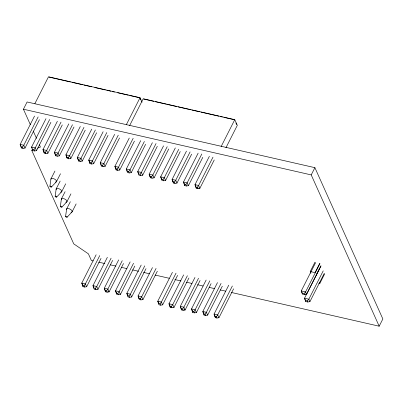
<?xml version="1.0" encoding="UTF-8"?>
<svg xmlns="http://www.w3.org/2000/svg" width="403" height="403" viewBox="0 0 403 403"><rect width="100%" height="100%" fill="white"/><g stroke="black" fill="none" stroke-linecap="round" stroke-linejoin="round"><path stroke-width="0.6" d="M74.021 126.95L59.352 155.875L57.357 156.198L55.669 155.81L55.679 155.034M108.069 135.343L93.677 163.709L91.688 164.031L89.995 163.648L90.01 162.872M168.756 148.919L154.087 177.844L152.092 178.166L150.405 177.778L150.415 177.003M202.805 157.311L188.413 185.677L186.423 186.005L184.73 185.617L184.745 184.841M211.086 283.636L196.412 312.562L194.422 312.884L192.74 312.501L192.755 311.726M39.423 119.676L25.031 148.042L23.052 148.364L21.384 147.987L21.409 147.211M96.639 132.733L82.247 161.099L80.268 161.427L78.6 161.044L78.62 160.273M134.441 141.085L119.767 170.011L117.787 170.333L116.119 169.955L116.145 169.179M191.657 154.148L176.982 183.068L175.003 183.395L173.335 183.012L173.355 182.242M214.26 159.931L199.868 188.292L197.888 188.619L196.221 188.241L196.246 187.466M101.027 258.358L86.64 286.724L84.665 287.052L82.998 286.674L83.028 285.903M233.619 288.785L218.945 317.705L216.97 318.032L215.308 317.65L215.333 316.879M123.509 263.491L109.117 291.858L107.153 292.185L105.51 291.812L105.551 291.042M200.074 280.503L185.118 309.983L183.153 310.31L181.511 309.937L181.552 309.166M222.31 286.201L207.641 315.126L205.676 315.453L204.034 315.081L204.074 314.31M49.927 186.221L50.959 178.841L54.954 171.008M55.151 196.276L56.183 188.891L60.173 181.058M60.369 206.326L61.402 198.946L65.11 191.672M65.593 216.376L66.621 208.996L70.334 201.722M314.955 262.207L310.234 271.557L310.758 273.017M319.755 263.29L315.035 272.64L310.234 271.557L310.93 273.098M316.194 275.214L320.914 265.864M318.687 283.601L319.861 283.385L324.581 274.035M30.376 124.683L23.429 109.213L27.102 101.979L314.899 167.673L382.85 318.964L379.178 326.203L231.292 292.442M34.865 103.662L48.496 76.797L140.037 97.697L142.073 102.226M34.542 116.044L20.15 144.41L21.384 147.987M38.164 116.875L23.772 145.236L22.472 147.075L23.052 148.364M45.982 118.658L31.595 147.024L32.839 150.601L34.527 150.984L36.522 150.662L50.909 122.295M93.219 260.922L91.38 260.504L88.378 253.825L73.729 243.85L31.787 150.47L32.351 149.357M49.655 119.495L35.263 147.861L33.948 149.694L34.527 150.984M57.372 121.258L42.98 149.624L44.224 153.2L45.917 153.583L47.907 153.261L62.299 124.895M61.039 122.094L46.647 150.46L45.338 152.294L45.917 153.583M68.812 123.867L54.42 152.233L55.669 155.81M72.48 124.708L58.092 153.075L56.778 154.908L57.357 156.198M80.313 126.492L65.921 154.858L67.17 158.434L68.858 158.822L70.847 158.5L85.24 130.134M83.98 127.333L69.593 155.699L68.278 157.533L68.858 158.822M91.753 129.106L77.366 157.472L78.6 161.044M95.38 129.932L80.988 158.298L79.688 160.137L80.268 161.427M103.143 131.705L88.751 160.072L89.995 163.648M106.81 132.542L92.418 160.908L91.108 162.741L91.688 164.031M114.638 134.33L100.251 162.696L101.485 166.268L103.153 166.651L105.133 166.323L119.525 137.957M118.265 135.156L103.873 163.522L102.574 165.361L103.153 166.651M126.406 124.562L140.037 97.697M129.6 125.63L143.231 98.765L234.773 119.666L237.317 125.323L225.957 147.715M129.277 138.012L114.885 166.379L116.119 169.955M133.181 138.284L118.507 167.21L117.208 169.043L117.787 170.333M140.718 140.627L126.33 168.993L127.575 172.57L129.262 172.952L131.257 172.63L145.644 144.264M144.39 141.463L129.998 169.829L128.683 171.663L129.262 172.952M152.389 142.672L137.715 171.592L138.959 175.169L140.652 175.552L142.642 175.229L157.316 146.309M96.161 254.736L81.769 283.102L82.998 286.674M156.057 143.508L141.382 172.429L140.073 174.262L140.652 175.552M99.773 255.557L85.381 283.924L84.086 285.762L84.665 287.052M163.547 145.836L149.155 174.202L150.405 177.778M107.364 257.295L92.972 285.656L94.242 289.238L95.969 289.636L97.979 289.314L112.654 260.393M167.22 146.677L152.828 175.043L151.513 176.877L152.092 178.166M111.112 258.147L96.72 286.513L95.39 288.341L95.969 289.636M175.33 147.906L160.656 176.826L161.905 180.403L163.593 180.791L165.583 180.468L180.257 151.548M118.684 259.875L104.291 288.241L105.51 291.812M122.25 260.691L107.858 289.057L106.573 290.895L107.153 292.185M178.715 149.301L164.328 177.668L163.014 179.501L163.593 180.791M130.169 261.879L115.495 290.8L116.739 294.376L118.422 294.759L120.411 294.437L134.804 266.071M186.488 151.075L172.101 179.441L173.335 183.012M133.544 263.27L119.152 291.636L117.842 293.47L118.422 294.759M190.115 151.901L175.723 180.267L174.423 182.106L175.003 183.395M141.206 265.018L126.814 293.384L128.033 296.956L129.675 297.328L131.64 297.001L146.027 268.635M198.16 153.12L183.486 182.04L184.73 185.617M144.773 265.834L130.381 294.2L129.096 296.039L129.675 297.328M201.827 153.956L187.153 182.876L185.843 184.71L186.423 186.005M152.465 267.587L138.073 295.953L139.307 299.53L140.969 299.908L142.944 299.58L157.336 271.214M209.379 156.299L194.987 184.665L196.221 188.241M156.077 268.413L141.685 296.779L140.39 298.618L140.969 299.908M213.001 157.125L198.608 185.491L197.309 187.33L197.888 188.619M221.146 146.531L234.773 119.666M172.444 272.302L157.769 301.227L158.999 304.799L160.666 305.177L162.641 304.849L177.592 275.375M176.056 273.128L161.381 302.049L160.082 303.887L160.666 305.177M183.647 274.861L168.973 303.781L170.242 307.363L171.97 307.756L173.98 307.439L188.936 277.959M187.395 275.717L172.721 304.638L171.391 306.466L171.97 307.756M194.966 277.445L180.292 306.366L181.511 309.937M198.533 278.256L183.859 307.182L182.574 309.02L183.153 310.31M206.17 280.004L191.496 308.925L192.74 312.501M209.827 280.836L195.153 309.761L193.843 311.595L194.422 312.884M217.489 282.584L202.815 311.509L204.034 315.081M221.056 283.4L206.381 312.32L205.097 314.164L205.676 315.453M228.748 285.158L214.074 314.078L215.308 317.65M232.36 285.979L217.685 314.904L216.391 316.743L216.97 318.032M379.178 326.203L311.227 174.912L314.899 167.673M315.65 262.57L301.258 290.936L302.527 294.22L304.517 294.674L306.623 294.266L321.015 265.899M319.962 263.557L305.57 291.923L304.028 293.596L302.043 293.142M318.914 269.849L304.527 298.215L305.827 301.56L307.811 302.013L309.932 301.63L324.324 273.264M323.231 270.831L308.839 299.197L307.308 300.895L305.323 300.442M56.506 181.562L60.5 173.728M61.724 191.616L65.719 183.783M66.948 201.666L70.938 193.833M72.167 211.716L76.162 203.883M51.398 187.057A0.856 0.383 27 0 0 50.637 186.161A0.856 0.383 27 0 0 50.048 186.584A0.856 0.383 27 0 0 51.398 187.057L56.274 181.844M56.622 197.107A0.856 0.383 27 0 0 55.861 196.211A0.856 0.383 27 0 0 55.271 196.634A0.856 0.383 27 0 0 56.622 197.107L61.493 191.899M61.84 207.157A0.856 0.383 27 0 0 61.08 206.265A0.856 0.383 27 0 0 60.49 206.684A0.856 0.383 27 0 0 61.84 207.157L66.717 201.948M67.064 217.212A0.856 0.383 27 0 0 66.304 216.315A0.856 0.383 27 0 0 65.714 216.738A0.856 0.383 27 0 0 67.064 217.212L71.936 211.998M31.787 150.47L32.94 150.012M37.539 148.178L40.416 147.03L39.383 144.737M48.97 77.079L59.634 79.512M60.41 79.688L70.485 81.99M71.855 82.303L82.524 84.736M83.889 85.048L91.597 86.811M94.74 87.527L105.41 89.96M106.775 90.272L110.926 91.219M112.11 91.491L114.482 92.035M117.626 92.75L128.295 95.189M129.66 95.501L139.146 97.662M143.705 99.047L153.78 101.349M155.145 101.662L165.814 104.095M166.59 104.271L176.665 106.573M178.035 106.886L188.7 109.319M189.475 109.495L190.659 109.767M191.848 110.039L199.55 111.797M200.921 112.11L211.585 114.543M212.361 114.719L218.879 116.21M220.068 116.477L222.436 117.021M223.806 117.333L234.47 119.767M23.429 109.213L311.227 174.912M20.805 146.697L22.472 147.075M32.26 149.311L33.948 149.694M43.645 151.911L45.338 152.294M55.09 154.52L56.778 154.908M66.591 157.145L68.278 157.533M78.021 159.754L79.688 160.137M89.416 162.359L91.108 162.741M100.906 164.978L102.574 165.361M115.54 168.666L117.208 169.043M126.995 171.28L128.683 171.663M138.38 173.879L140.073 174.262M149.825 176.489L151.513 176.877M161.326 179.113L163.014 179.501M172.756 181.723L174.423 182.106M184.151 184.327L185.843 184.71M195.641 186.947L197.309 187.33M198.659 188.02L199.868 188.292L198.608 185.491L194.987 184.665L195.742 186.347M305.545 294.019L306.623 294.266L305.57 291.923L301.258 290.936L302.31 293.283M98.745 262.187L104.881 263.587M110.402 264.847L115.928 266.106M121.449 267.37L126.97 268.63M132.496 269.889L138.632 271.29M143.539 272.413L149.674 273.813M155.2 275.073L169.31 278.297M174.837 279.556L180.972 280.956M186.493 282.216L192.019 283.475M197.541 284.74L203.062 285.999M209.197 287.399L214.723 288.659M220.245 289.923L225.766 291.183M82.419 285.384L84.086 285.762M93.662 287.949L95.39 288.341M104.931 290.523L106.573 290.895M116.16 293.087L117.842 293.47M127.454 295.666L129.096 296.039M138.728 298.235L140.39 298.618M107.928 291.586L109.117 291.858L107.858 289.057L104.291 288.241L105.047 289.923M158.419 303.509L160.082 303.887M169.663 306.073L171.391 306.466M180.932 308.648L182.574 309.02M192.16 311.212L193.843 311.595M203.455 313.786L205.097 314.164M214.728 316.36L216.391 316.743M183.929 309.711L185.118 309.983L183.859 307.182L180.292 306.366L181.048 308.048M319.377 282.302L319.861 283.385M235.896 122.935L236.606 124.517M309.932 301.63L308.839 299.197L304.527 298.215L305.827 301.56M304.028 293.596L304.517 294.674M307.308 300.895L307.811 302.013M188.413 185.677L187.153 182.876L183.486 182.04L184.493 184.282M139.972 98.327L140.682 99.909M176.982 183.068L175.723 180.267L172.101 179.441L173.109 181.682M165.583 180.468L164.328 177.668L160.656 176.826L161.915 179.632M218.945 317.705L217.685 314.904L214.074 314.078L215.081 316.32M154.087 177.844L152.828 175.043L149.155 174.202L150.163 176.443M207.641 315.126L206.381 312.32L202.815 311.509L203.822 313.751M142.642 175.229L141.382 172.429L137.715 171.592L138.471 173.275M196.412 312.562L195.153 309.761L191.496 308.925L192.503 311.166M131.257 172.63L129.998 169.829L126.33 168.993L127.585 171.794M119.767 170.011L118.507 167.21L114.885 166.379L115.893 168.62M173.98 307.439L172.721 304.638L168.973 303.781L169.98 306.023M105.133 166.323L103.873 163.522L100.251 162.696L101.007 164.379M162.641 304.849L161.381 302.049L157.769 301.227L159.029 304.028M93.677 163.709L92.418 160.908L88.751 160.072L89.758 162.313M82.247 161.099L80.988 158.298L77.366 157.472L78.368 159.714M142.944 299.58L141.685 296.779L138.073 295.953L139.332 298.754M70.847 158.5L69.593 155.699L65.921 154.858L67.18 157.664M131.64 297.001L130.381 294.2L126.814 293.384L128.073 296.185M59.352 155.875L58.092 153.075L54.42 152.233L55.428 154.475M120.411 294.437L119.152 291.636L115.495 290.8L116.754 293.601M47.907 153.261L46.647 150.46L42.98 149.624L44.239 152.425M33.207 130.99L36.552 138.436M36.522 150.662L35.263 147.861L31.595 147.024L32.094 148.143M97.979 289.314L96.72 286.513L92.972 285.656L93.728 287.339M25.031 148.042L23.772 145.236L20.15 144.41L20.654 145.533M86.64 286.724L85.381 283.924L81.769 283.102L82.524 284.78M170.232 306.582L170.242 307.363M50.919 179.219A3.088 1.375 27 0 1 54.964 179.325A3.088 1.375 27 0 1 55.317 182.065M56.289 189.712A3.088 1.375 27 0 1 57.8 188.428A3.088 1.375 27 0 1 61.417 190.478A3.088 1.375 27 0 1 60.541 192.115M61.508 199.762A3.088 1.375 27 0 1 63.019 198.483A3.088 1.375 27 0 1 66.641 200.528A3.088 1.375 27 0 1 65.76 202.17M66.727 209.817A3.088 1.375 27 0 1 68.238 208.532A3.088 1.375 27 0 1 71.86 210.583A3.088 1.375 27 0 1 70.978 212.22"/></g></svg>
